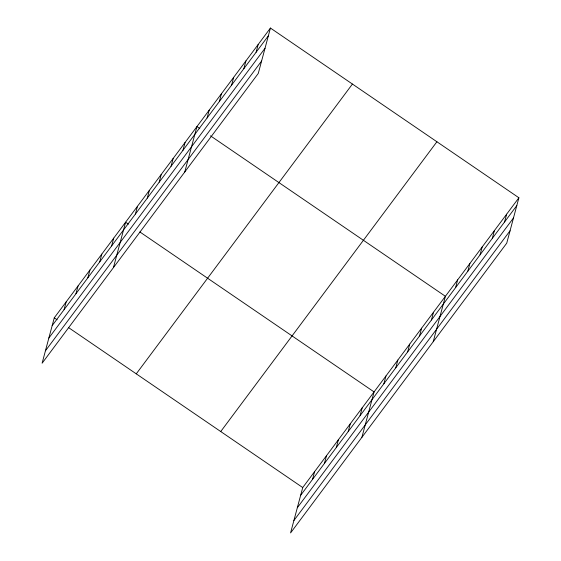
<?xml version="1.0" encoding="UTF-8"?>
<svg xmlns="http://www.w3.org/2000/svg" width="561" height="561" viewBox="0 0 561 561"><rect width="100%" height="100%" fill="white"/><g stroke="black" fill="none" stroke-linecap="round" stroke-linejoin="round"><path stroke-width="0.84" d="M270.437 28.05L54.263 317.835L42.103 363.233L258.27 73.449L270.437 28.05L518.897 197.767L506.737 243.165L290.563 532.95L302.73 487.551L518.897 197.767M64.066 309.686L66.156 301.895M75.959 293.747L78.042 285.956M87.846 277.807L89.935 270.023M99.739 261.868L101.822 254.084M111.625 245.928L113.715 238.145M113.434 267.604L125.601 222.205L128.455 224.155M135.404 214.057L137.487 206.266M147.291 198.117L149.38 190.333M159.184 182.178L161.266 174.394M171.07 166.238L173.16 158.454M182.963 150.299L185.046 142.515M184.772 171.975L196.939 126.576L199.786 128.525M207.1 117.943L209.19 110.159M219.351 101.52L221.434 93.736M231.602 85.097L233.685 77.313M243.853 68.68L245.935 60.89M256.096 52.257L258.186 44.473M312.533 479.396L314.616 471.612M324.419 463.463L326.509 455.672M336.312 447.524L338.395 439.74M348.199 431.584L350.288 423.8M360.092 415.645L362.175 407.861M361.901 437.321L374.068 391.922L139.857 231.945M383.871 383.773L385.954 375.982M395.757 367.834L397.847 360.043M407.651 351.894L409.733 344.11M419.537 335.955L421.62 328.171M431.423 320.015L433.513 312.232M433.239 341.691L445.399 296.292L210.487 135.832M455.567 287.66L457.65 279.869M467.818 271.236L469.901 263.453M480.062 254.813L482.151 247.029M492.313 238.397L494.402 230.606M504.563 221.974L506.653 214.19M52.18 325.618L268.347 35.834M48.856 338.031L265.023 48.246M45.427 350.821L261.594 61.037M136.26 373.843L352.427 84.059M220.732 431.542L436.907 141.758M300.64 495.335L516.814 205.55M297.316 507.747L513.49 217.963M293.887 520.538L510.061 230.753M54.263 317.835L57.117 319.784M68.526 327.575L302.73 487.551"/></g></svg>
